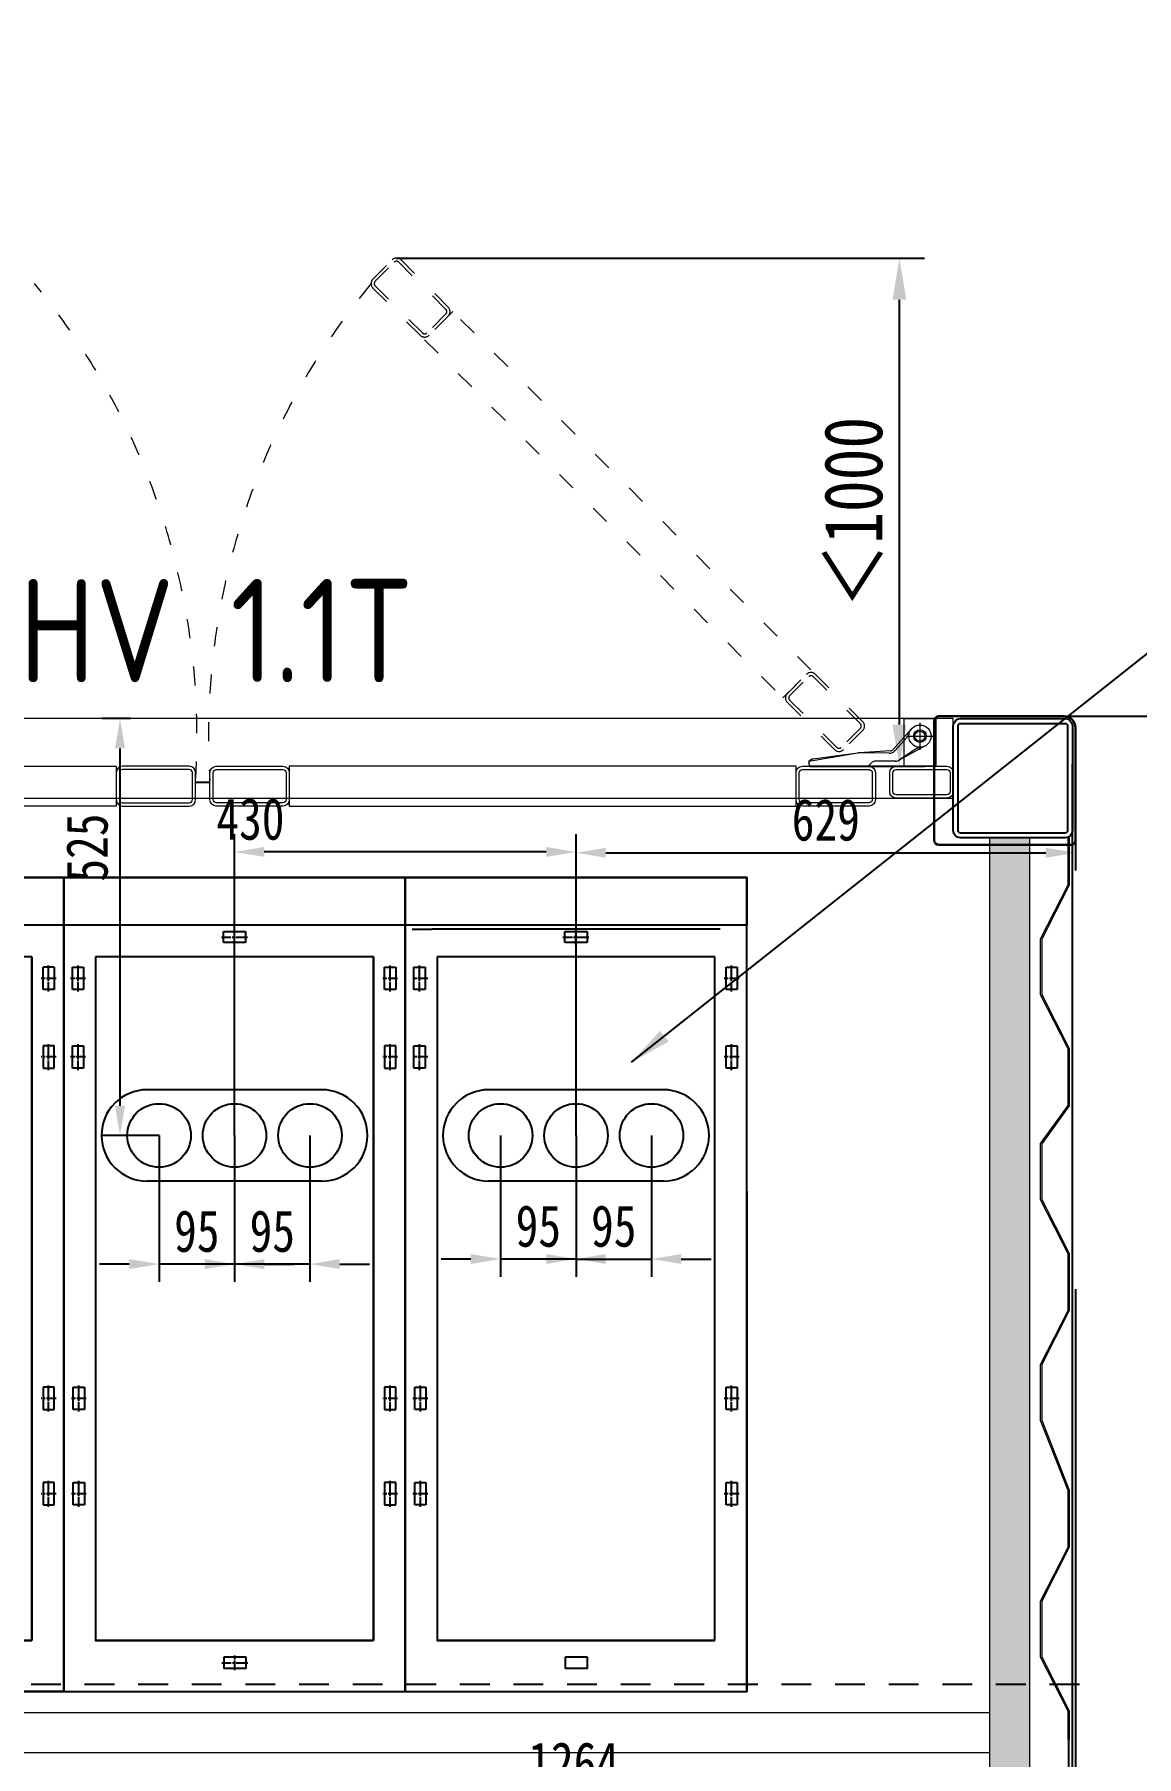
# Model space of a CAD drawing. Extents: x 61367 to 140945, y -1257 to 25588.
# Drawn here: x 79012 to 80400, y 9819 to 11988 of the extents above; entities that cross this region are included whole.
import ezdxf

# ---------------------------------------------------------------- set-up
doc = ezdxf.new("R2010")
doc.units = 0
doc.header["$MEASUREMENT"] = 0
doc.header["$PDMODE"] = 2
doc.header["$PDSIZE"] = 0.2
for name, pattern in [('ACAD_ISO03W100', [30, 12, -18]), ('CENTER', [50.8, 31.75, -6.35, 6.35, -6.35]), ('CENTERLINE', [30, 12, -1.5, 3, -1.5, 12]), ('DOT_CENTER', [14, 12, -1, 0, -1]), ('JIS_02_0.7', [1.35, 0.75, -0.6])]:
    doc.linetypes.add(name, pattern=pattern)
doc.layers.get('0').update_dxf_attribs({"linetype": 'CONTINUOUS'})
doc.layers.get('DEFPOINTS').update_dxf_attribs({"linetype": 'CONTINUOUS'})
doc.layers.add('1', color=2, linetype='CONTINUOUS')
doc.layers.add('2', color=4, linetype='CENTER')
for name, color, linetype, lineweight in [('AM_0', 7, 'CONTINUOUS', 30), ('AM_5', 3, 'CONTINUOUS', 15), ('AM_8', 1, 'CONTINUOUS', 15), ('CO', 7, 'CONTINUOUS', 9), ('THICK', 7, 'CONTINUOUS', 0), ('标注', 5, 'CONTINUOUS', 18)]:
    doc.layers.add(name, color=color, linetype=linetype, lineweight=lineweight)
doc.styles.get("Standard").update_dxf_attribs({"font": 'SimSun.ttf', "height": 60})
doc.styles.add('txtstyle_200', font='tssdeng.shx', dxfattribs={"bigfont": 'hztxt.shx'})
doc.styles.add('仿宋', font='SimSun.ttf', dxfattribs={"width": 0.8})
doc.styles.add('仿宋体', font='仿宋_GB2312.ttf', dxfattribs={"width": 0.8})
doc.dimstyles.new('12倍', dxfattribs={"dimscale": 21, "dimtxt": 3.5, "dimasz": 2.5, "dimexe": 1.5, "dimexo": 0, "dimgap": 1, "dimtad": 1, "dimtoh": 1, "dimdsep": 46, "dimtxsty": '仿宋', "dimcen": 2.5, "dimdle": 5, "dimclrd": 4, "dimclre": 4, "dimclrt": 3, "dimadec": 0, "dimazin": 0, "dimtfac": 1, "dimtmove": 0, "dimatfit": 3, "dimfxl": 1, "dimtolj": 1, "dimarcsym": 0})
doc.dimstyles.new('DJ', dxfattribs={"dimtxt": 75, "dimasz": 75, "dimexe": 20, "dimexo": 0, "dimgap": 20, "dimtad": 1, "dimdec": 1, "dimtxsty": 'Standard', "dimcen": 10, "dimclrd": 95, "dimclre": 95, "dimclrt": 95, "dimadec": 0, "dimazin": 0, "dimtfac": 1, "dimtdec": 1, "dimtmove": 1, "dimatfit": 3, "dimfxl": 1, "dimlwd": 13, "dimlwe": 15, "dimarcsym": 0})
doc.dimstyles.new('STANDARD$0', dxfattribs={"dimtxt": 50, "dimasz": 50, "dimexe": 30, "dimexo": 0, "dimgap": 16, "dimtad": 1, "dimdec": 3, "dimdsep": 46, "dimtxsty": '仿宋体', "dimcen": 0, "dimclrd": 6, "dimclre": 6, "dimclrt": 3, "dimazin": 2, "dimtfac": 0.428571, "dimtdec": 3, "dimtmove": 0, "dimatfit": 3, "dimldrblk": 'NONE', "dimfxl": 1, "dimtolj": 1, "dimlwd": 25, "dimlwe": 25, "dimarcsym": 0})

# ---------------------------------------------------------------- blocks, each defined once
blk = doc.blocks.new('*D709')
at = {"layer": 'DEFPOINTS', "color": 0, "transparency": 16777216}
for p in [(80253.2, 11129.1), (80253.2, 8691.1), (80605.1, 8691.1)]:
    blk.add_point(p, dxfattribs=at)
at = {"layer": 'THICK', "color": 4, "linetype": 'Continuous', "lineweight": -2, "transparency": 16777216}
for p, q in [((80253.2, 11129.1), (80636.6, 11129.1)), ((80605.1, 11076.6), (80605.1, 8743.6)), ((80253.2, 8691.1), (80636.6, 8691.1))]:
    blk.add_line(p, q, dxfattribs=at)
at = {"layer": 'THICK', "color": 4, "transparency": 16777216}
for points in [[(80596.4, 11076.6), (80613.9, 11076.6), (80605.1, 11129.1)], [(80596.4, 8743.6), (80613.9, 8743.6), (80605.1, 8691.1)]]:
    blk.add_solid(points, dxfattribs=at)
at = {"layer": 'THICK', "color": 3, "lineweight": -3, "transparency": 16777216, "insert": (80520.2, 9910.1), "char_height": 73.5, "attachment_point": 5, "rotation": 90, "style": '仿宋'}
blk.add_mtext('\\A1;最大宽度 2438{\\H0.7x;\\S+0^ -5;}', dxfattribs=at)
blk = doc.blocks.new('*D710')
at = {"color": 4, "linetype": 'Continuous', "lineweight": -2, "transparency": 16777216}
for p, q in [((80323.2, 10407.8), (80323.2, 9746.9)), ((79059.2, 9664.1), (79059.2, 9791.9)), ((80285.7, 9769.4), (79096.7, 9769.4))]:
    blk.add_line(p, q, dxfattribs=at)
at = {"color": 4, "transparency": 16777216}
for points in [[(79096.7, 9775.6), (79096.7, 9763.1), (79059.2, 9769.4)], [(80285.7, 9775.6), (80285.7, 9763.1), (80323.2, 9769.4)]]:
    blk.add_solid(points, dxfattribs=at)
at = {"layer": 'DEFPOINTS', "color": 0, "transparency": 16777216}
for p in [(80323.2, 10407.8), (79059.2, 9769.4), (79059.2, 9664.1)]:
    blk.add_point(p, dxfattribs=at)
at = {"color": 3, "lineweight": -3, "transparency": 16777216, "insert": (79691.2, 9810.6), "char_height": 52.5, "attachment_point": 5, "style": '仿宋'}
blk.add_mtext('\\A1;1264', dxfattribs=at)
blk = doc.blocks.new('*D711')
at = {"color": 4, "linetype": 'Continuous', "lineweight": -2, "transparency": 16777216}
for p, q in [((78559.2, 9664.1), (78559.2, 9791.9)), ((79059.2, 9664.1), (79059.2, 9791.9)), ((79021.7, 9769.4), (78596.7, 9769.4))]:
    blk.add_line(p, q, dxfattribs=at)
at = {"color": 4, "transparency": 16777216}
for points in [[(78596.7, 9775.6), (78596.7, 9763.1), (78559.2, 9769.4)], [(79021.7, 9775.6), (79021.7, 9763.1), (79059.2, 9769.4)]]:
    blk.add_solid(points, dxfattribs=at)
at = {"layer": 'DEFPOINTS', "color": 0, "transparency": 16777216}
for p in [(78559.2, 9769.4), (78559.2, 9664.1), (79059.2, 9664.1)]:
    blk.add_point(p, dxfattribs=at)
at = {"color": 3, "lineweight": -3, "transparency": 16777216, "insert": (78809.2, 9810.6), "char_height": 52.5, "attachment_point": 5, "style": '仿宋'}
blk.add_mtext('\\A1;500', dxfattribs=at)
blk = doc.blocks.new('*D706')
at = {"color": 4, "linetype": 'Continuous', "lineweight": -2, "transparency": 16777216}
for p, q in [((80323.2, 10996.6), (80323.2, 10934.7)), ((79694.2, 10601.2), (79694.2, 10979.7)), ((79731.7, 10957.2), (80285.7, 10957.2))]:
    blk.add_line(p, q, dxfattribs=at)
at = {"color": 4, "transparency": 16777216}
for points in [[(79731.7, 10963.4), (79731.7, 10950.9), (79694.2, 10957.2)], [(80285.7, 10963.4), (80285.7, 10950.9), (80323.2, 10957.2)]]:
    blk.add_solid(points, dxfattribs=at)
at = {"layer": 'DEFPOINTS', "color": 0, "transparency": 16777216}
for p in [(80323.2, 10996.6), (80323.2, 10957.2), (79694.2, 10601.2)]:
    blk.add_point(p, dxfattribs=at)
at = {"color": 3, "lineweight": -3, "transparency": 16777216, "insert": (80008.7, 10998.4), "char_height": 52.5, "attachment_point": 5, "style": '仿宋'}
blk.add_mtext('\\A1;629', dxfattribs=at)
blk = doc.blocks.new('*D707')
at = {"color": 4, "linetype": 'Continuous', "lineweight": -2, "transparency": 16777216}
for p, q in [((79264.2, 10601.2), (79264.2, 10980.7)), ((79694.2, 10601.2), (79694.2, 10980.7)), ((79656.7, 10958.2), (79301.7, 10958.2))]:
    blk.add_line(p, q, dxfattribs=at)
at = {"color": 4, "transparency": 16777216}
for points in [[(79301.7, 10964.5), (79301.7, 10952), (79264.2, 10958.2)], [(79656.7, 10964.5), (79656.7, 10952), (79694.2, 10958.2)]]:
    blk.add_solid(points, dxfattribs=at)
at = {"layer": 'DEFPOINTS', "color": 0, "transparency": 16777216}
for p in [(79264.2, 10958.2), (79264.2, 10601.2), (79694.2, 10601.2)]:
    blk.add_point(p, dxfattribs=at)
at = {"color": 3, "lineweight": -3, "transparency": 16777216, "insert": (79284.2, 10999.5), "char_height": 52.5, "attachment_point": 5, "style": '仿宋'}
blk.add_mtext('\\A1;430', dxfattribs=at)
blk = doc.blocks.new('*D708')
at = {"color": 4, "linetype": 'Continuous', "lineweight": -2, "transparency": 16777216}
for p, q in [((79133, 11126.2), (79097.5, 11126.2)), ((79120, 10638.7), (79120, 11088.7)), ((79169.2, 10601.2), (79097.5, 10601.2))]:
    blk.add_line(p, q, dxfattribs=at)
at = {"color": 4, "transparency": 16777216}
for points in [[(79113.7, 11088.7), (79126.2, 11088.7), (79120, 11126.2)], [(79113.7, 10638.7), (79126.2, 10638.7), (79120, 10601.2)]]:
    blk.add_solid(points, dxfattribs=at)
at = {"layer": 'DEFPOINTS', "color": 0, "transparency": 16777216}
for p in [(79120, 11126.2), (79133, 11126.2), (79169.2, 10601.2)]:
    blk.add_point(p, dxfattribs=at)
at = {"color": 3, "lineweight": -3, "transparency": 16777216, "insert": (79078.7, 10963.7), "char_height": 52.5, "attachment_point": 5, "rotation": 90, "style": '仿宋'}
blk.add_mtext('\\A1;525', dxfattribs=at)
blk = doc.blocks.new('RYTUY67U65')
at = {"color": 7, "linetype": 'Continuous'}
for p, q in [((158840.1, -21451), (158840.1, -20426)), ((159860.1, -21451), (159860.1, -20426)), ((160290.1, -21451), (160290.1, -20426)), ((160256.6, -20491), (159893.6, -20491)), ((159390.1, -20526), (158880.1, -20526)), ((158880.1, -20526), (158880.1, -21387)), ((159390.1, -21387), (159390.1, -20526)), ((159430.1, -21387), (159430.1, -20526)), ((159820.1, -20526), (159470.1, -20526)), ((159470.1, -20526), (159470.1, -21387)), ((159820.1, -21387), (159820.1, -20526)), ((159860.1, -21387), (159860.1, -20526)), ((160250.1, -20526), (159900.1, -20526)), ((159900.1, -20526), (159900.1, -21387)), ((160250.1, -21387), (160250.1, -20526)), ((159404.1, -20567), (159404.1, -20539)), ((159418.1, -20539), (159404.1, -20539)), ((159418.1, -20539), (159418.1, -20567)), ((159834.1, -20539), (159848.1, -20539)), ((159834.1, -20567), (159834.1, -20539)), ((159848.1, -20539), (159848.1, -20567)), ((159418.1, -20567), (159404.1, -20567)), ((159848.1, -20567), (159834.1, -20567)), ((159404.1, -20638), (159404.1, -20666)), ((159418.1, -20638), (159404.1, -20638)), ((159418.1, -20666), (159418.1, -20638)), ((159834.1, -20638), (159834.1, -20666)), ((159848.1, -20638), (159834.1, -20638)), ((159848.1, -20666), (159848.1, -20638)), ((159404.1, -20666), (159418.1, -20666)), ((159834.1, -20666), (159848.1, -20666)), ((159265.1, -20694.5), (159005.1, -20694.5)), ((159005.1, -20809.5), (159265.1, -20809.5)), ((159404.1, -21068), (159404.1, -21096)), ((159418.1, -21068), (159404.1, -21068)), ((159418.1, -21096), (159418.1, -21068)), ((159834.1, -21068), (159834.1, -21096)), ((159848.1, -21068), (159834.1, -21068)), ((159848.1, -21096), (159848.1, -21068)), ((159404.1, -21096), (159418.1, -21096)), ((159834.1, -21096), (159848.1, -21096)), ((159404.1, -21188), (159404.1, -21216)), ((159418.1, -21188), (159404.1, -21188)), ((159418.1, -21216), (159418.1, -21188)), ((159834.1, -21188), (159834.1, -21216)), ((159848.1, -21188), (159834.1, -21188)), ((159848.1, -21216), (159848.1, -21188)), ((159404.1, -21216), (159418.1, -21216)), ((159834.1, -21216), (159848.1, -21216)), ((158880.1, -21387), (159390.1, -21387)), ((159390.1, -21387), (158880.1, -21387)), ((159470.1, -21387), (159820.1, -21387)), ((159820.1, -21387), (159470.1, -21387)), ((159470.1, -21387), (159820.1, -21387)), ((159820.1, -21387), (159470.1, -21387)), ((159900.1, -21387), (160250.1, -21387)), ((160250.1, -21387), (159900.1, -21387)), ((159430.1, -21451), (158840.1, -21451))]:
    blk.add_line(p, q, dxfattribs=at)
for p, q in [((159868.6, -20491), (159893.6, -20491)), ((159755.1, -20693.3), (159535.1, -20693.3)), ((160185.1, -20693.3), (159965.1, -20693.3)), ((159755.1, -20808.3), (159535.1, -20808.3)), ((160185.1, -20808.3), (159965.1, -20808.3))]:
    blk.add_line(p, q)
at = {"color": 251, "linetype": 'Continuous'}
for p, q in [((159390.1, -20526), (159390.1, -21387)), ((159430.1, -20526), (159430.1, -21387)), ((159820.1, -20526), (159820.1, -21387)), ((159860.1, -20526), (159860.1, -21387)), ((159390.1, -21387), (158880.1, -21387)), ((159820.1, -21387), (159470.1, -21387)), ((159820.1, -21387), (159470.1, -21387))]:
    blk.add_line(p, q, dxfattribs=at)
at = {"color": 7, "linetype": 'Continuous'}
for points in [[(159430.1, -20426), (158840.1, -20426), (158840.1, -21451), (159430.1, -21451)], [(159430.1, -20486), (158840.1, -20486), (158840.1, -20426), (159430.1, -20426)], [(159860.1, -20426), (159430.1, -20426), (159430.1, -21451), (159860.1, -21451)], [(159860.1, -20486), (159430.1, -20486), (159430.1, -20426), (159860.1, -20426)], [(160290.1, -20426), (159860.1, -20426), (159860.1, -21451), (160290.1, -21451)], [(160290.1, -20486), (159860.1, -20486), (159860.1, -20426), (160290.1, -20426)], [(159430.1, -21451), (159430.1, -20821)], [(159860.1, -21451), (159860.1, -20821)], [(160290.1, -21451), (160290.1, -20821)], [(159430.1, -20861), (159430.1, -21411)], [(159430.1, -20861), (159430.1, -21301), (159430.1, -21411)], [(159860.1, -20861), (159860.1, -21411)], [(159860.1, -20861), (159860.1, -21301), (159860.1, -21411)], [(160290.1, -20861), (160290.1, -21411)], [(160290.1, -20861), (160290.1, -21301), (160290.1, -21411)], [(159820.1, -21387), (159470.1, -21387)], [(160250.1, -21387), (159900.1, -21387)]]:
    blk.add_lwpolyline(points, close=True, dxfattribs=at)
for centre, start, end in [((159005.1, -20752), 90, 270), ((159265.1, -20752), 270, 90)]:
    blk.add_arc(centre, 57.5, start, end, dxfattribs=at)
for centre, start, end in [((159535.1, -20750.8), 90, 270), ((159755.1, -20750.8), 270, 90), ((159965.1, -20750.8), 90, 270), ((160185.1, -20750.8), 270, 90)]:
    blk.add_arc(centre, 57.5, start, end)
at = {"layer": '1', "color": 30, "linetype": 'DOT_CENTER'}
for p, q in [((159135.1, -20809.5), (159135.1, -20694.5)), ((159322.6, -20752), (158947.6, -20752))]:
    blk.add_line(p, q, dxfattribs=at)
at = {"layer": '2', "color": 3, "linetype": 'CENTERLINE'}
for p, q in [((159135.1, -20510.2), (159135.1, -20491.6)), ((159645.1, -20510.2), (159645.1, -20491.6)), ((160075.1, -20510.2), (160075.1, -20491.6)), ((159118.6, -20501), (159151.4, -20501)), ((159628.6, -20501), (159661.4, -20501)), ((160058.6, -20501), (160091.4, -20501)), ((160271.1, -20569.5), (160271.1, -20536.7)), ((158868.4, -20553), (158849.7, -20553)), ((158859.1, -20569.5), (158859.1, -20536.8)), ((159420.4, -20553), (159401.7, -20553)), ((159411.1, -20569.5), (159411.1, -20536.8)), ((159457.4, -20553), (159438.7, -20553)), ((159448.1, -20569.5), (159448.1, -20536.8)), ((159850.4, -20553), (159831.7, -20553)), ((159841.1, -20569.5), (159841.1, -20536.8)), ((159888.4, -20553), (159869.7, -20553)), ((159878.1, -20569.5), (159878.1, -20536.8)), ((160280.4, -20553), (160261.7, -20553)), ((158859.1, -20668.5), (158859.1, -20635.8)), ((159411.1, -20668.5), (159411.1, -20635.8)), ((159448.1, -20668.5), (159448.1, -20635.8)), ((159841.1, -20668.5), (159841.1, -20635.8)), ((159878.1, -20668.5), (159878.1, -20635.8)), ((160271.1, -20668.5), (160271.1, -20635.7)), ((158868.4, -20652), (158849.7, -20652)), ((159420.4, -20652), (159401.7, -20652)), ((159457.4, -20652), (159438.7, -20652)), ((159850.4, -20652), (159831.7, -20652)), ((159888.4, -20652), (159869.7, -20652)), ((160280.4, -20652), (160261.7, -20652)), ((158859.1, -21098.5), (158859.1, -21065.8)), ((159411.1, -21098.5), (159411.1, -21065.8)), ((159449.1, -21098.5), (159449.1, -21065.8)), ((159841.1, -21098.5), (159841.1, -21065.8)), ((159879.1, -21098.5), (159879.1, -21065.8)), ((160271.1, -21098.5), (160271.1, -21065.7)), ((158868.4, -21082), (158849.7, -21082)), ((159420.4, -21082), (159401.7, -21082)), ((159458.4, -21082), (159439.7, -21082)), ((159850.4, -21082), (159831.7, -21082)), ((159888.4, -21082), (159869.7, -21082)), ((160280.4, -21082), (160261.7, -21082)), ((158859.1, -21218.5), (158859.1, -21185.8)), ((159411.1, -21218.5), (159411.1, -21185.8)), ((159449.1, -21218.5), (159449.1, -21185.8)), ((159841.1, -21218.5), (159841.1, -21185.8)), ((159879.1, -21218.5), (159879.1, -21185.8)), ((160271.1, -21218.5), (160271.1, -21185.7)), ((158868.4, -21202), (158849.7, -21202)), ((159420.4, -21202), (159401.7, -21202)), ((159458.4, -21202), (159439.7, -21202)), ((159850.4, -21202), (159831.7, -21202)), ((159888.4, -21202), (159869.7, -21202)), ((160280.4, -21202), (160261.7, -21202)), ((159119.1, -21415), (159151.9, -21415)), ((159135.6, -21424.2), (159135.6, -21405.6)), ((159629.1, -21415), (159661.9, -21415)), ((159645.6, -21424.2), (159645.6, -21405.6))]:
    blk.add_line(p, q, dxfattribs=at)
at = {"layer": '2', "color": 1, "linetype": 'Continuous'}
for p, q in [((159121.1, -20508), (159121.1, -20494)), ((159121.1, -20494), (159149.1, -20494)), ((159149.1, -20508), (159121.1, -20508)), ((159149.1, -20494), (159149.1, -20508)), ((159631.1, -20508), (159631.1, -20494)), ((159631.1, -20494), (159659.1, -20494)), ((159659.1, -20508), (159631.1, -20508)), ((159659.1, -20494), (159659.1, -20508)), ((160061.1, -20508), (160061.1, -20494)), ((160061.1, -20494), (160089.1, -20494)), ((160089.1, -20508), (160061.1, -20508)), ((160089.1, -20494), (160089.1, -20508)), ((158852.1, -20539), (158866.1, -20539)), ((158852.1, -20567), (158852.1, -20539)), ((158866.1, -20539), (158866.1, -20567)), ((159441.1, -20567), (159441.1, -20539)), ((159441.1, -20539), (159455.1, -20539)), ((159455.1, -20539), (159455.1, -20567)), ((159871.1, -20567), (159871.1, -20539)), ((159871.1, -20539), (159885.1, -20539)), ((159885.1, -20539), (159885.1, -20567)), ((160264.1, -20539), (160278.1, -20539)), ((160264.1, -20567), (160264.1, -20539)), ((160278.1, -20539), (160278.1, -20567)), ((158866.1, -20567), (158852.1, -20567)), ((159455.1, -20567), (159441.1, -20567)), ((159885.1, -20567), (159871.1, -20567)), ((160278.1, -20567), (160264.1, -20567)), ((158852.1, -20638), (158866.1, -20638)), ((158852.1, -20666), (158852.1, -20638)), ((158866.1, -20638), (158866.1, -20666)), ((159441.1, -20666), (159441.1, -20638)), ((159441.1, -20638), (159455.1, -20638)), ((159455.1, -20638), (159455.1, -20666)), ((159871.1, -20666), (159871.1, -20638)), ((159871.1, -20638), (159885.1, -20638)), ((159885.1, -20638), (159885.1, -20666)), ((160264.1, -20638), (160278.1, -20638)), ((160264.1, -20666), (160264.1, -20638)), ((160278.1, -20638), (160278.1, -20666)), ((158866.1, -20666), (158852.1, -20666)), ((159455.1, -20666), (159441.1, -20666)), ((159885.1, -20666), (159871.1, -20666)), ((160278.1, -20666), (160264.1, -20666)), ((158852.1, -21096), (158852.1, -21068)), ((158852.1, -21068), (158866.1, -21068)), ((158866.1, -21068), (158866.1, -21096)), ((159442.1, -21096), (159442.1, -21068)), ((159442.1, -21068), (159456.1, -21068)), ((159456.1, -21068), (159456.1, -21096)), ((159872.1, -21096), (159872.1, -21068)), ((159872.1, -21068), (159886.1, -21068)), ((159886.1, -21068), (159886.1, -21096)), ((160264.1, -21096), (160264.1, -21068)), ((160264.1, -21068), (160278.1, -21068)), ((160278.1, -21068), (160278.1, -21096)), ((158866.1, -21096), (158852.1, -21096)), ((159456.1, -21096), (159442.1, -21096)), ((159886.1, -21096), (159872.1, -21096)), ((160278.1, -21096), (160264.1, -21096)), ((158852.1, -21215), (158852.1, -21187)), ((158852.1, -21187), (158866.1, -21187)), ((158866.1, -21187), (158866.1, -21215)), ((159442.1, -21216), (159442.1, -21188)), ((159442.1, -21188), (159456.1, -21188)), ((159456.1, -21188), (159456.1, -21216)), ((159872.1, -21216), (159872.1, -21188)), ((159872.1, -21188), (159886.1, -21188)), ((159886.1, -21188), (159886.1, -21216)), ((160264.1, -21216), (160264.1, -21188)), ((160264.1, -21188), (160278.1, -21188)), ((160278.1, -21188), (160278.1, -21216)), ((158866.1, -21215), (158852.1, -21215)), ((159456.1, -21216), (159442.1, -21216)), ((159886.1, -21216), (159872.1, -21216)), ((160278.1, -21216), (160264.1, -21216)), ((159149.6, -21408), (159121.6, -21408)), ((159121.6, -21408), (159121.6, -21416)), ((159121.6, -21416), (159121.6, -21422)), ((159149.6, -21422), (159121.6, -21422)), ((159149.6, -21416), (159149.6, -21408)), ((159149.6, -21422), (159149.6, -21416)), ((159659.6, -21408), (159631.6, -21408)), ((159631.6, -21408), (159631.6, -21416)), ((159631.6, -21416), (159631.6, -21422)), ((159659.6, -21422), (159631.6, -21422)), ((159659.6, -21416), (159659.6, -21408)), ((159659.6, -21422), (159659.6, -21416)), ((160089.6, -21408), (160061.6, -21408)), ((160061.6, -21408), (160061.6, -21416)), ((160061.6, -21416), (160061.6, -21422)), ((160089.6, -21422), (160061.6, -21422)), ((160089.6, -21416), (160089.6, -21408)), ((160089.6, -21422), (160089.6, -21416))]:
    blk.add_line(p, q, dxfattribs=at)
blk = doc.blocks.new('*D668')
at = {"color": 4, "linetype": 'Continuous', "lineweight": -2, "transparency": 16777216}
for p, q in [((79599.2, 10601.2), (79599.2, 10423.1)), ((79694.2, 10601.2), (79694.2, 10423.1)), ((79561.7, 10445.6), (79524.2, 10445.6)), ((79694.2, 10445.6), (79599.2, 10445.6)), ((79731.7, 10445.6), (79769.2, 10445.6))]:
    blk.add_line(p, q, dxfattribs=at)
at = {"color": 4, "transparency": 16777216}
for points in [[(79561.7, 10451.9), (79561.7, 10439.4), (79599.2, 10445.6)], [(79731.7, 10451.9), (79731.7, 10439.4), (79694.2, 10445.6)]]:
    blk.add_solid(points, dxfattribs=at)
at = {"layer": 'DEFPOINTS', "color": 0, "transparency": 16777216}
for p in [(79599.2, 10601.2), (79694.2, 10601.2), (79599.2, 10445.6)]:
    blk.add_point(p, dxfattribs=at)
at = {"color": 3, "lineweight": -3, "transparency": 16777216, "insert": (79646.7, 10486.9), "char_height": 52.5, "attachment_point": 5, "style": '仿宋'}
blk.add_mtext('\\A1;95', dxfattribs=at)
blk = doc.blocks.new('*D669')
at = {"color": 4, "linetype": 'Continuous', "lineweight": -2, "transparency": 16777216}
for p, q in [((79694.2, 10601.2), (79694.2, 10423.1)), ((79789.2, 10601.2), (79789.2, 10423.1)), ((79656.7, 10445.6), (79619.2, 10445.6)), ((79694.2, 10445.6), (79789.2, 10445.6)), ((79826.7, 10445.6), (79864.2, 10445.6))]:
    blk.add_line(p, q, dxfattribs=at)
at = {"color": 4, "transparency": 16777216}
for points in [[(79656.7, 10451.9), (79656.7, 10439.4), (79694.2, 10445.6)], [(79826.7, 10451.9), (79826.7, 10439.4), (79789.2, 10445.6)]]:
    blk.add_solid(points, dxfattribs=at)
at = {"layer": 'DEFPOINTS', "color": 0, "transparency": 16777216}
for p in [(79694.2, 10601.2), (79789.2, 10601.2), (79789.2, 10445.6)]:
    blk.add_point(p, dxfattribs=at)
at = {"color": 3, "lineweight": -3, "transparency": 16777216, "insert": (79741.7, 10486.9), "char_height": 52.5, "attachment_point": 5, "style": '仿宋'}
blk.add_mtext('\\A1;95', dxfattribs=at)
blk = doc.blocks.new('*D670')
at = {"color": 4, "linetype": 'Continuous', "lineweight": -2, "transparency": 16777216}
for p, q in [((79264.2, 10601.2), (79264.2, 10416.7)), ((79359.2, 10601.2), (79359.2, 10416.7)), ((79226.7, 10439.2), (79189.2, 10439.2)), ((79359.2, 10439.2), (79264.2, 10439.2)), ((79396.7, 10439.2), (79434.2, 10439.2))]:
    blk.add_line(p, q, dxfattribs=at)
at = {"color": 4, "transparency": 16777216}
for points in [[(79226.7, 10445.5), (79226.7, 10433), (79264.2, 10439.2)], [(79396.7, 10445.5), (79396.7, 10433), (79359.2, 10439.2)]]:
    blk.add_solid(points, dxfattribs=at)
at = {"layer": 'DEFPOINTS', "color": 0, "transparency": 16777216}
for p in [(79264.2, 10601.2), (79359.2, 10601.2), (79264.2, 10439.2)]:
    blk.add_point(p, dxfattribs=at)
at = {"color": 3, "lineweight": -3, "transparency": 16777216, "insert": (79311.7, 10480.5), "char_height": 52.5, "attachment_point": 5, "style": '仿宋'}
blk.add_mtext('\\A1;95', dxfattribs=at)
blk = doc.blocks.new('*D671')
at = {"color": 4, "linetype": 'Continuous', "lineweight": -2, "transparency": 16777216}
for p, q in [((79169.2, 10601.2), (79169.2, 10416.7)), ((79264.2, 10601.2), (79264.2, 10416.7)), ((79131.7, 10439.2), (79094.2, 10439.2)), ((79264.2, 10439.2), (79169.2, 10439.2)), ((79301.7, 10439.2), (79339.2, 10439.2))]:
    blk.add_line(p, q, dxfattribs=at)
at = {"color": 4, "transparency": 16777216}
for points in [[(79131.7, 10445.5), (79131.7, 10433), (79169.2, 10439.2)], [(79301.7, 10445.5), (79301.7, 10433), (79264.2, 10439.2)]]:
    blk.add_solid(points, dxfattribs=at)
at = {"layer": 'DEFPOINTS', "color": 0, "transparency": 16777216}
for p in [(79169.2, 10601.2), (79264.2, 10601.2), (79169.2, 10439.2)]:
    blk.add_point(p, dxfattribs=at)
at = {"color": 3, "lineweight": -3, "transparency": 16777216, "insert": (79216.7, 10480.5), "char_height": 52.5, "attachment_point": 5, "style": '仿宋'}
blk.add_mtext('\\A1;95', dxfattribs=at)
blk = doc.blocks.new('*D717')
at = {"color": 4, "linetype": 'Continuous', "lineweight": -2, "transparency": 16777216}
for p, q in [((79468.1, 11706), (80132.9, 11706)), ((80101.4, 11118.6), (80101.4, 11653.5)), ((80026.9, 11066.1), (80132.9, 11066.1))]:
    blk.add_line(p, q, dxfattribs=at)
at = {"color": 4, "transparency": 16777216}
for points in [[(80092.6, 11653.5), (80110.1, 11653.5), (80101.4, 11706)], [(80092.6, 11118.6), (80110.1, 11118.6), (80101.4, 11066.1)]]:
    blk.add_solid(points, dxfattribs=at)
at = {"layer": 'DEFPOINTS', "color": 0, "transparency": 16777216}
for p in [(79468.1, 11706), (80101.4, 11706), (80026.9, 11066.1)]:
    blk.add_point(p, dxfattribs=at)
at = {"color": 3, "transparency": 16777216, "insert": (80043.6, 11386.1), "char_height": 73.5, "attachment_point": 5, "rotation": 90, "style": '仿宋'}
blk.add_mtext('\\A1;＜1000', dxfattribs=at)

msp = doc.modelspace()

# ---------------------------------------------------------------- hatches: boundary and pattern name
at = {"layer": 'AM_8'}
h = msp.add_hatch(dxfattribs=at)
h.set_pattern_fill('GRAVEL', color=256, scale=2.5, angle=315, style=0)
h.set_pattern_definition([(183.0128, (80292.401, 8863.6447), (-763.322572, -44.901472), [8.543, -845.7625]), (139.9697, (80283.87, 8863.1957), (583.7172026, -493.915275), [14.6601, -1451.35]), (87.5104, (80272.6446, 8872.625), (-44.90209, -942.9270485), [10.337, -1023.3675]), (222.2737, (80243.9077, 8878.911), (942.9264088, 853.1242375), [13.3501, -1321.66]), (247.8337, (80234.0295, 8869.931), (314.308633, 763.322714), [13.0908, -1295.995]), (312.2737, (80229.0903, 8857.8075), (-853.1242375, 942.9264088), [13.3501, -1321.66]), (352.6942, (80238.0706, 8847.9293), (-1032.7294224, 134.7046109), [17.6548, -1747.8275]), (27.2553, (80255.582, 8845.6842), (1302.1380528, 673.5188669), [16.668, -1650.1325]), (76.4296, (80270.3995, 8853.3174), (224.505624, 942.9262987), [13.3953, -1326.1375]), (130.2364, (80273.5426, 8866.339), (449.01284, -538.814558), [15.2928, -749.3475]), (177.3974, (80263.6643, 8878.0131), (-1032.7288276, 44.9019394), [19.77695, -1957.92]), (93.8141, (80287.911, 8834.01), (-44.901495, 583.716033), [6.7501, -668.265]), (126.4692, (80287.462, 8840.745), (493.9129694, -673.5185443), [12.842, -1271.365]), (180, (80279.83, 8851.072), (-44.90125, -44.90125), [8.9802, -80.8222]), (158.1986, (80282.074, 8859.604), (314.310115, -134.704205), [4.836, -478.765]), (246.8014, (80277.584, 8861.4), (89.802616, 179.60524), [6.8391, -335.12]), (345.9638, (80274.89, 8855.113), (224.50633, -44.90107), [11.108, -359.1575]), (116.5651, (80285.666, 8852.42), (44.90139, -134.70382), [8.0322, -192.7725]), (331.3895, (80251.541, 8887.4424), (583.7166154, -314.309492), [11.2522, -1113.97]), (25.3462, (80261.4192, 8882.0542), (-673.51801, -314.308766), [9.44, -934.555]), (248.1986, (80294.646, 8861.4), (134.704205, 314.310115), [9.672, -473.93]), (298.6105, (80291.054, 8852.4194), (-314.309492, 583.7166154), [11.2522, -1113.97]), (294.444, (80223.702, 8859.6036), (-134.70423, 314.309134), [10.8509, -531.6925]), (249.7751, (80228.1923, 8849.7253), (269.4079775, 718.419737), [9.0918, -900.09]), (21.8014, (80250.194, 8816.049), (314.310115, 134.704205), [9.672, -473.93]), (332.354, (80259.174, 8819.6415), (-763.321531, 404.111828), [10.6446, -1053.81]), (24.444, (80228.192, 8838.051), (-314.309134, -134.70423), [5.4254, -537.12]), (56.3099, (80247.5, 8818.743), (134.70349, 224.505606), [3.2379, -320.55]), (120.9638, (80249.296, 8821.438), (89.80273, -179.60514), [13.0908, -248.7262]), (141.009, (80242.5607, 8832.6628), (493.9133197, -404.110968), [12.1317, -1201.035]), (258.6901, (80270.849, 8851.072), (44.90118, 134.70377), [9.1581, -219.7945]), (308.1572, (80269.0525, 8842.092), (673.5191225, -853.1250494), [15.9889, -1582.9]), (15.9454, (80278.931, 8829.52), (-493.91292, -134.70351), [6.5377, -647.235]), (45, (80285.22, 8831.316), (2e-14, 89.8026), [3.81, -59.69]), (75.2564, (80243.0097, 8834.908), (-134.704064, -493.913547), [8.8217, -873.3475]), (3.0128, (80245.255, 8843.439), (763.322572, 44.901472), [17.0861, -837.22]), (315, (80262.32, 8844.34), (89.8026, -2e-14), [16.51, -46.99]), (280.3048, (80273.9916, 8832.663), (-134.703034, 763.321022), [10.0402, -993.9825]), (209.0546, (80275.788, 8822.7845), (-224.506945, -134.704155), [9.2457, -453.0425]), (162.646, (80267.7054, 8818.2944), (-1302.1371203, 404.1109434), [15.0536, -1490.3125]), (130.4261, (80253.337, 8822.7845), (-538.815719, 628.6178457), [15.9257, -1576.645]), (130.4261, (80253.337, 8822.7845), (-538.815719, 628.6178457), [15.9257, -1576.645])])
h.paths.add_polyline_path([(80215.171, 10976.072), (80265.171, 10976.072), (80265.171, 8844.072), (80215.171, 8844.072)])

# ---------------------------------------------------------------- linework, layer by layer
msp.add_line((79215.171, 11046.16), (79233.171, 11046.16))
at = {"color": 0, "linetype": 'ByBlock'}
for points in [[(80169.171, 10985.072), (80169.171, 11117.072, -0.41421356), (80178.171, 11126.072), (80310.171, 11126.072, -0.41421356), (80319.171, 11117.072), (80319.171, 10985.072, -0.41421356), (80310.171, 10976.072), (80178.171, 10976.072, -0.41421356)], [(80169.171, 10985.072), (80169.171, 11117.072, -0.41421356), (80178.171, 11126.072), (80310.171, 11126.072, -0.41421356), (80319.171, 11117.072), (80319.171, 10985.072, -0.41421356), (80310.171, 10976.072), (80178.171, 10976.072, -0.41421356)], [(80169.171, 10985.072), (80169.171, 11117.072, -0.41421356), (80178.171, 11126.072), (80310.171, 11126.072, -0.41421356), (80319.171, 11117.072), (80319.171, 10985.072, -0.41421356), (80310.171, 10976.072), (80178.171, 10976.072, -0.41421356)], [(80175.171, 10985.072), (80175.171, 11117.072, -0.41421356), (80178.171, 11120.072), (80310.171, 11120.072, -0.41421356), (80313.171, 11117.072), (80313.171, 10985.072, -0.41421356), (80310.171, 10982.072), (80178.171, 10982.072, -0.41421356)], [(80175.171, 10985.072), (80175.171, 11117.072, -0.41421356), (80178.171, 11120.072), (80310.171, 11120.072, -0.41421356), (80313.171, 11117.072), (80313.171, 10985.072, -0.41421356), (80310.171, 10982.072), (80178.171, 10982.072, -0.41421356)], [(80175.171, 10985.072), (80175.171, 11117.072, -0.41421356), (80178.171, 11120.072), (80310.171, 11120.072, -0.41421356), (80313.171, 11117.072), (80313.171, 10985.072, -0.41421356), (80310.171, 10982.072), (80178.171, 10982.072, -0.41421356)]]:
    msp.add_lwpolyline(points, format="xyb", close=True, dxfattribs=at)
for centre in [(79169.171, 10601.226), (79264.171, 10601.226), (79359.171, 10601.226), (79599.171, 10601.226), (79694.171, 10601.226), (79789.171, 10601.226)]:
    msp.add_circle(centre, 40)
at = {"layer": '2', "color": 1, "linetype": 'JIS_02_0.7', "ltscale": 50}
msp.add_line((68005.456, 9910.072), (80352.464, 9910.072), dxfattribs=at)
at = {"layer": 'AM_0'}
msp.add_lwpolyline([(80323.171, 10973.072, -0.41421356), (80317.171, 10967.072), (80151.171, 10967.072, -0.41421356), (80145.171, 10973.072), (80145.171, 11123.072, -0.41421356), (80151.171, 11129.072), (80308.671, 11129.072, -0.41421356), (80323.171, 11114.572)], format="xyb", close=True, dxfattribs=at)
at = {"layer": 'AM_5'}
msp.add_lwpolyline([(80215.171, 10976.072), (80265.171, 10976.072), (80265.171, 8844.072), (80215.171, 8844.072)], close=True, dxfattribs=at)
at = {"layer": 'CO'}
for p, q in [((80093.544, 11087.09), (80116.666, 11113.328)), ((80093.544, 11087.09), (80116.666, 11113.328)), ((80110.186, 11104.072), (80144.222, 11104.072)), ((80110.186, 11104.072), (80144.222, 11104.072)), ((80111.232, 11104.072), (80143.609, 11104.072)), ((80111.232, 11104.072), (80143.609, 11104.072)), ((80127.17, 11120.9), (80127.17, 11086.865)), ((80127.17, 11120.9), (80127.17, 11086.865)), ((80127.17, 11120.212), (80127.17, 11087.364)), ((80127.17, 11120.212), (80127.17, 11087.364)), ((79987.17, 11072.572), (80048.985, 11082.869)), ((79987.17, 11072.572), (80048.985, 11082.869)), ((79992.17, 11075.572), (80048.985, 11082.869)), ((79992.17, 11075.572), (80048.985, 11082.869)), ((80090.094, 11085.405), (80050.665, 11083.027)), ((80090.094, 11085.405), (80050.665, 11083.027)), ((80088.435, 11082.573), (80052.515, 11083.07)), ((80088.435, 11082.573), (80052.515, 11083.07)), ((80110.65, 11102.5), (80096.076, 11085.961)), ((80110.65, 11102.5), (80096.076, 11085.961)), ((80133.919, 11091.807), (80101.215, 11073.811)), ((80133.919, 11091.807), (80101.215, 11073.811)), ((80122.665, 11087.898), (80101.442, 11074.175)), ((80122.665, 11087.898), (80101.442, 11074.175)), ((79992.17, 11075.572), (79987.17, 11072.572)), ((79992.17, 11075.572), (79987.17, 11072.572)), ((79987.17, 11072.572), (79987.17, 11070.572)), ((79987.17, 11072.572), (79987.17, 11070.572)), ((79988.46, 11066.072), (79987.17, 11070.572)), ((79988.46, 11066.072), (79987.17, 11070.572)), ((80065.794, 11069.999), (80064.545, 11068.646)), ((80065.794, 11069.999), (80064.545, 11068.646)), ((80096.394, 11072.572), (80071.672, 11072.572)), ((80096.394, 11072.572), (80071.672, 11072.572))]:
    msp.add_line(p, q, dxfattribs=at)
for points in [[(80169.171, 11126.072), (68285.171, 11126.072), (68285.171, 11026.072), (80169.171, 11026.072)], [(80147.17, 11066.072), (80107.17, 11066.072), (80107.17, 11126.072), (80147.17, 11126.072)], [(80147.17, 11066.072), (80107.17, 11066.072), (80107.17, 11126.072), (80147.17, 11126.072)], [(80147.17, 11066.072), (80107.17, 11066.072), (80107.17, 11126.072), (80147.17, 11126.072)], [(78279.171, 9824.072), (80215.171, 9824.072), (80215.171, 9874.072), (78279.171, 9874.072)]]:
    msp.add_lwpolyline(points, close=True, dxfattribs=at)
for points in [[(79115.171, 11058.074), (79115.171, 11024.074, 0.41421356), (79123.171, 11016.074), (79207.171, 11016.074, 0.41421356), (79215.171, 11024.074), (79215.171, 11058.074, 0.41421356), (79207.171, 11066.074), (79123.171, 11066.074, 0.41421356)], [(79119.171, 11058.074), (79119.171, 11024.074, 0.41421356), (79123.171, 11020.074), (79207.171, 11020.074, 0.41421356), (79211.171, 11024.074), (79211.171, 11058.074, 0.41421356), (79207.171, 11062.074), (79123.171, 11062.074, 0.41421356)], [(79333.171, 11058.074), (79333.171, 11024.074, -0.41421356), (79325.171, 11016.074), (79241.171, 11016.074, -0.41421356), (79233.171, 11024.074), (79233.171, 11058.074, -0.41421356), (79241.171, 11066.074), (79325.171, 11066.074, -0.41421356)], [(79329.171, 11058.074), (79329.171, 11024.074, -0.41421356), (79325.171, 11020.074), (79241.171, 11020.074, -0.41421356), (79237.171, 11024.074), (79237.171, 11058.074, -0.41421356), (79241.171, 11062.074), (79325.171, 11062.074, -0.41421356)], [(80071.171, 11058.074), (80071.171, 11024.074, -0.41421356), (80063.171, 11016.074), (79979.171, 11016.074, -0.41421356), (79971.171, 11024.074), (79971.171, 11058.074, -0.41421356), (79979.171, 11066.074), (80063.171, 11066.074, -0.41421356)], [(80067.171, 11058.074), (80067.171, 11024.074, -0.41421356), (80063.171, 11020.074), (79979.171, 11020.074, -0.41421356), (79975.171, 11024.074), (79975.171, 11058.074, -0.41421356), (79979.171, 11062.074), (80063.171, 11062.074, -0.41421356)], [(80169.171, 11058.072), (80169.171, 11034.072, -0.41421356), (80161.171, 11026.072), (80097.171, 11026.072, -0.41421356), (80089.171, 11034.072), (80089.171, 11058.072, -0.41421356), (80097.171, 11066.072), (80161.171, 11066.072, -0.41421356)], [(80165.171, 11058.072), (80165.171, 11034.072, -0.41421356), (80161.171, 11030.072), (80097.171, 11030.072, -0.41421356), (80093.171, 11034.072), (80093.171, 11058.072, -0.41421356), (80097.171, 11062.072), (80161.171, 11062.072, -0.41421356)]]:
    msp.add_lwpolyline(points, format="xyb", close=True, dxfattribs=at)
for points in [[(80313.671, 9840.572), (80313.671, 9876.214), (80279.171, 9944.214), (80279.171, 9979.572), (80279.171, 10014.931), (80313.671, 10082.931), (80313.671, 10154.214), (80279.171, 10242.214), (80279.171, 10277.572), (80279.171, 10312.931), (80313.671, 10380.931), (80313.671, 10452.214), (80279.171, 10520.214), (80279.171, 10555.572), (80279.171, 10590.931), (80313.671, 10638.931), (80313.671, 10710.214), (80279.171, 10778.214), (80279.171, 10848.931), (80313.671, 10916.931), (80313.671, 10976.072)], [(80315.171, 10976.072), (80315.171, 10916.572), (80280.671, 10848.572), (80280.671, 10778.572), (80315.171, 10710.572), (80315.171, 10638.572), (80280.671, 10590.572), (80280.671, 10555.572), (80280.671, 10520.572), (80315.171, 10452.572), (80315.171, 10380.572), (80280.671, 10312.572), (80280.671, 10277.572), (80280.671, 10242.572), (80315.171, 10154.572), (80315.171, 10082.572), (80280.671, 10014.572), (80280.671, 9979.572), (80280.671, 9944.572), (80315.171, 9876.572), (80315.171, 9840.572)], [(80313.671, 9840.572), (80313.671, 9804.931), (80279.171, 9736.931), (80279.171, 9701.572), (80279.171, 9666.214), (80313.671, 9598.214), (80313.671, 9526.931), (80279.171, 9458.931), (80279.171, 9423.572), (80279.171, 9388.214), (80313.671, 9320.214), (80313.671, 9248.931), (80279.171, 9180.931), (80279.171, 9145.572), (80279.171, 9110.214), (80313.671, 9042.214), (80313.671, 8970.931), (80279.171, 8902.931), (80279.171, 8844.072)], [(80280.671, 8844.072), (80280.671, 8902.572), (80315.171, 8970.572), (80315.171, 9042.572), (80280.671, 9110.572), (80280.671, 9145.572), (80280.671, 9180.572), (80315.171, 9248.572), (80315.171, 9320.572), (80280.671, 9388.572), (80280.671, 9423.572), (80280.671, 9458.572), (80315.171, 9526.572), (80315.171, 9598.572), (80280.671, 9666.572), (80280.671, 9701.572), (80280.671, 9736.572), (80315.171, 9804.572), (80315.171, 9840.572)]]:
    msp.add_lwpolyline(points, dxfattribs=at)
for radius in [14, 14, 8, 8, 6.25, 6.25]:
    msp.add_circle((80127.17, 11104.072), radius, dxfattribs=at)
for centre, radius, start, end in [((80099.396, 11112.417), 15, 318.61312, 343.276009), ((80099.396, 11112.417), 15, 318.61312, 343.276009), ((80052.17, 11058.072), 25, 89.207825, 97.317974), ((80052.17, 11058.072), 25, 89.207825, 97.317974), ((80088.573, 11092.572), 10, 269.207825, 318.61312), ((80088.573, 11092.572), 10, 269.207825, 318.61312), ((80089.793, 11090.396), 5, 273.450888, 318.61312), ((80089.793, 11090.396), 5, 273.450888, 318.61312), ((80130.81, 11075.302), 15, 97.210189, 122.887483), ((80130.81, 11075.302), 15, 97.210189, 122.887483), ((80058.667, 11074.072), 8, 270, 317.29061), ((80058.667, 11074.072), 8, 270, 317.29061), ((80071.672, 11064.572), 8, 90, 137.29061), ((80071.672, 11064.572), 8, 90, 137.29061), ((80096.012, 11082.572), 10, 270, 302.887483), ((80096.012, 11082.572), 10, 270, 302.887483), ((80096.394, 11082.572), 10, 270, 298.822069), ((80096.394, 11082.572), 10, 270, 298.822069)]:
    msp.add_arc(centre, radius, start, end, dxfattribs=at)
at = {"layer": 'THICK', "lineweight": -3}
msp.add_line((79988.46, 11066.072), (80058.816, 11066.074), dxfattribs=at)
msp.add_line((79988.46, 11066.072), (80058.816, 11066.074), dxfattribs=at)
at = {"layer": 'THICK', "color": 4, "linetype": 'ACAD_ISO03W100', "ltscale": 2}
for points in [[(79533.202, 11632.988), (79509.16, 11608.947, -0.41421356), (79497.847, 11608.947), (79438.45, 11668.344, -0.41421356), (79438.45, 11679.657), (79462.491, 11703.699, -0.41421356), (79473.805, 11703.699), (79533.202, 11644.302, -0.41421356)], [(79530.373, 11635.817), (79506.332, 11611.775, -0.41421356), (79500.675, 11611.775), (79441.278, 11671.172, -0.41421356), (79441.278, 11676.829), (79465.32, 11700.871, -0.41421356), (79470.976, 11700.871), (79530.373, 11641.474, -0.41421356)], [(80055.047, 11111.144), (80031.005, 11087.102, -0.41421356), (80019.691, 11087.102), (79960.294, 11146.499, -0.41421356), (79960.294, 11157.813), (79984.336, 11181.854, -0.41421356), (79995.65, 11181.854), (80055.047, 11122.457, -0.41421356)], [(80052.218, 11113.972), (80028.177, 11089.93, -0.41421356), (80022.52, 11089.93), (79963.123, 11149.327, -0.41421356), (79963.123, 11154.984), (79987.164, 11179.026, -0.41421356), (79992.821, 11179.026), (80052.218, 11119.629, -0.41421356)]]:
    msp.add_lwpolyline(points, format="xyb", close=True, dxfattribs=at)
msp.add_lwpolyline([(79503.503, 11603.29), (79954.637, 11152.156), (79989.993, 11187.511), (79538.859, 11638.645)], close=True, dxfattribs=at)
at = {"layer": 'THICK'}
for points in [[(79115.171, 11016.074), (78477.171, 11016.074), (78477.171, 11066.074), (79115.171, 11066.074)], [(79333.171, 11016.074), (79971.171, 11016.074), (79971.171, 11066.074), (79333.171, 11066.074)]]:
    msp.add_lwpolyline(points, close=True, dxfattribs=at)
at = {"layer": 'THICK', "lineweight": -3}
msp.add_lwpolyline([(80319.171, 8751.072), (80319.171, 11069.072)], dxfattribs=at)
at = {"layer": 'THICK', "color": 4, "linetype": 'ACAD_ISO03W100', "ltscale": 2}
for centre, start, end in [((78321.138, 11104.072), 356.414098, 39.511427), ((80127.204, 11104.072), 140.488573, 183.585902)]:
    msp.add_arc(centre, 895.787, start, end, dxfattribs=at)

# ---------------------------------------------------------------- block references
msp.add_blockref('RYTUY67U65', (-80380.961, 31352.06))

# ---------------------------------------------------------------- texts
at = {"layer": '标注', "color": 1, "insert": (78992.875, 11171.997), "char_height": 130, "width": 794.04828, "attachment_point": 7, "style": 'txtstyle_200'}
msp.add_mtext('{\\Fgbenor,gbcbig|c134;HV 1.1T}', dxfattribs=at)

# ---------------------------------------------------------------- dimensions: what is measured, and where the dimension line sits
dim = msp.add_linear_dim(base=(80101.375, 11706.042), p1=(80026.948, 11066.074), p2=(79468.148, 11706.042), angle=270, text='＜1000', dimstyle='12倍')
dim.commit()
dim.dimension.update_dxf_attribs({"geometry": '*D717', "text_midpoint": (80043.625, 11386.058)})
at = {"lineweight": -3}
dim = msp.add_linear_dim(base=(79119.958, 11126.222), p1=(79169.171, 10601.226), p2=(79132.958, 11126.222), angle=90, dimstyle='STANDARD$0', override={"dimscale": 15, "dimtxt": 3.5, "dimasz": 2.5, "dimexe": 1.5, "dimgap": 1, "dimdec": 2, "dimlfac": -1, "dimtxsty": '仿宋', "dimcen": 2.5, "dimdle": 5, "dimclrd": 4, "dimclre": 4, "dimadec": 0, "dimazin": 0, "dimtfac": 1, "dimtdec": 2, "dimlwd": 65534, "dimlwe": 65534}, dxfattribs=at)
dim.commit()
dim.dimension.update_dxf_attribs({"geometry": '*D708', "text_midpoint": (79119.958, 10963.683), "dimtype": 160})
dim = msp.add_linear_dim(base=(79264.171, 10958.201), p1=(79694.171, 10601.226), p2=(79264.171, 10601.226), dimstyle='STANDARD$0', override={"dimscale": 15, "dimtxt": 3.5, "dimasz": 2.5, "dimexe": 1.5, "dimgap": 1, "dimdec": 2, "dimlfac": -1, "dimtxsty": '仿宋', "dimcen": 2.5, "dimdle": 5, "dimclrd": 4, "dimclre": 4, "dimadec": 0, "dimazin": 0, "dimtfac": 1, "dimtdec": 2, "dimlwd": 65534, "dimlwe": 65534}, dxfattribs=at)
dim.commit()
dim.dimension.update_dxf_attribs({"geometry": '*D707', "text_midpoint": (79284.171, 10958.201), "dimtype": 160})
for base, p1, p2, picture, middle in [((80323.171, 10957.168), (79694.171, 10601.226), (80323.171, 10996.632), '*D706', (80008.671, 10998.418)), ((79169.171, 10439.241), (79264.171, 10601.226), (79169.171, 10601.226), '*D671', (79216.671, 10480.491)), ((79264.171, 10439.241), (79359.171, 10601.226), (79264.171, 10601.226), '*D670', (79311.671, 10480.491)), ((79599.171, 10445.619), (79694.171, 10601.226), (79599.171, 10601.226), '*D668', (79646.671, 10486.869)), ((79789.171, 10445.619), (79694.171, 10601.226), (79789.171, 10601.226), '*D669', (79741.671, 10486.869)), ((79059.171, 9769.378), (80323.171, 10407.788), (79059.171, 9664.072), '*D710', (79691.171, 9810.628)), ((78559.171, 9769.378), (79059.171, 9664.072), (78559.171, 9664.072), '*D711', (78809.171, 9810.628))]:
    dim = msp.add_linear_dim(base=base, p1=p1, p2=p2, dimstyle='STANDARD$0', override={"dimscale": 15, "dimtxt": 3.5, "dimasz": 2.5, "dimexe": 1.5, "dimgap": 1, "dimdec": 2, "dimlfac": -1, "dimtxsty": '仿宋', "dimcen": 2.5, "dimdle": 5, "dimclrd": 4, "dimclre": 4, "dimadec": 0, "dimazin": 0, "dimtfac": 1, "dimtdec": 2, "dimlwd": 65534, "dimlwe": 65534}, dxfattribs=at)
    dim.commit()
    dim.dimension.update_dxf_attribs({"geometry": picture, "text_midpoint": middle})
at = {"layer": 'THICK', "lineweight": -3}
dim = msp.add_linear_dim(base=(80605.131, 8691.072), p1=(80253.198, 11129.072), p2=(80253.198, 8691.072), angle=270, text='最大宽度 <>{\\H0.7x;\\S+0^ -5;}', dimstyle='12倍', dxfattribs=at)
dim.commit()
dim.dimension.update_dxf_attribs({"geometry": '*D709', "text_midpoint": (80520.205, 9910.072)})

# ---------------------------------------------------------------- leaders
at = {"lineweight": -3}
msp.add_leader([(79764.171, 10693.495), (80579.924, 11340.153), (81561.246, 11340.153)], dimstyle='12倍', override={"dimgap": 1, "dimtad": 0}, dxfattribs=at)
at = {"layer": 'THICK', "lineweight": -3}
msp.add_leader([(77585.45, 9993.937), (78136.885, 12208.035), (79057.843, 12208.035)], dimstyle='DJ', override={"dimtad": 0, "dimfxl": 1.25, "dimarcsym": 1}, dxfattribs=at)

doc.saveas('drawing.dxf')
